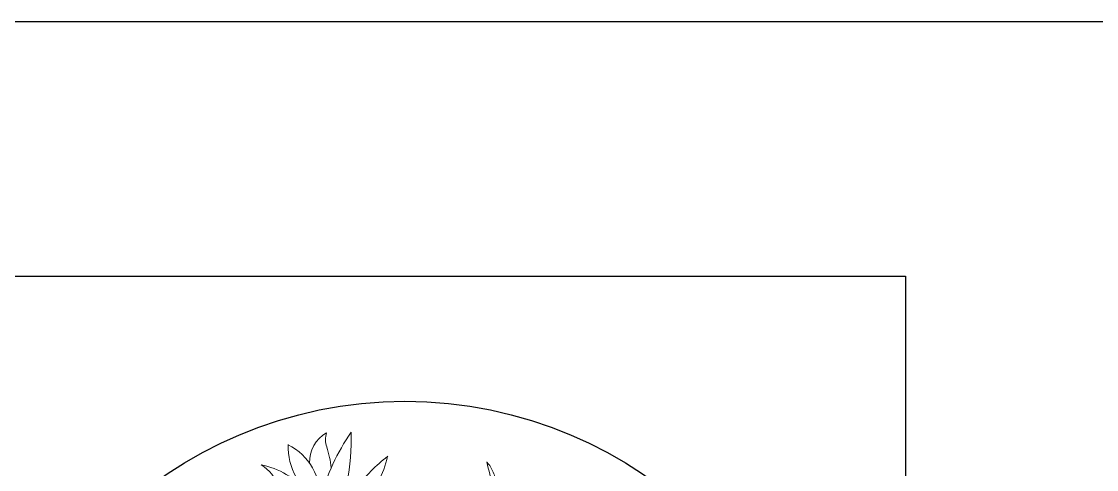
# Model space of a CAD drawing. Header units: inches. Extents: x 478327 to 492265, y -26791 to -22136.
# Drawn here: x 480964.15 to 481002.13, y -26054.98 to -26039.14 of the extents above; entities that cross this region are included whole.
import ezdxf

# ---------------------------------------------------------------- set-up
doc = ezdxf.new("R2010")
doc.units = ezdxf.units.IN
doc.header["$MEASUREMENT"] = 0
doc.layers.add('furniture', color=201, linetype='Continuous')
doc.layers.add('I-WALL-IN', color=3, linetype='Continuous')
doc.layers.add('PLANTS', color=84, linetype='Continuous', lineweight=13)

# ---------------------------------------------------------------- blocks, each defined once
blk = doc.blocks.new('A$C137A2C16')
at = {"layer": 'PLANTS'}
for centre, radius, start, end in [((101.16, 68.67), 11, 294.743, 336.9478), ((107.69, 67.48), 4.75, 267.4107, 319.0432), ((110.95, 50.72), 9.32, 75.2125, 137.7089), ((106.62, 65.34), 8.74, 252.8706, 320.0508), ((88.05, 27.25), 33.85, 42.528, 61.1237), ((108.86, 52.22), 5.13, 17.02, 78.383), ((110.53, 73.18), 19.06, 263.8261, 273.4164), ((112.11, 51.05), 3.14, 58.1737, 98.05), ((119.13, 81.37), 31.84, 245.2985, 258.8941), ((115.08, 59.56), 15.53, 213.8622, 243.9161), ((86.39, 35.63), 24.03, 24.5287, 40.4887), ((103.96, -57.92), 89.26, 89.9312, 94.7245), ((101.63, 34.7), 4.02, 260.7005, 286.9278), ((102.07, 34.67), 3.88, 280.7454, 300.9642)]:
    blk.add_arc(centre, radius, start, end, dxfattribs=at)

msp = doc.modelspace()

# ---------------------------------------------------------------- linework, layer by layer
at = {"layer": 'furniture'}
msp.add_circle((480977.694, -26067.585), 15.018, dxfattribs=at)
at = {"layer": 'I-WALL-IN'}
msp.add_line((480999.876, -26039.139, 6.93), (481004.376, -26039.139, 6.93), dxfattribs=at)
at = {"layer": 'I-WALL-IN', "elevation": 6.93}
for points in [[(480916.626, -26039.139), (480999.876, -26039.139)], [(480916.626, -26048.139), (480995.376, -26048.139)], [(480995.376, -26048.139), (480995.376, -26243.889)]]:
    msp.add_lwpolyline(points, dxfattribs=at)

# ---------------------------------------------------------------- block references
at = {"layer": 'PLANTS', "xscale": 0.2359762172501539, "yscale": 0.2359762172501539, "zscale": 0.2359762172501539, "rotation": 103.0645570240567}
msp.add_blockref('A$C137A2C16', (480993.341, -26076.962, 6.142), dxfattribs=at)

doc.saveas('drawing.dxf')
